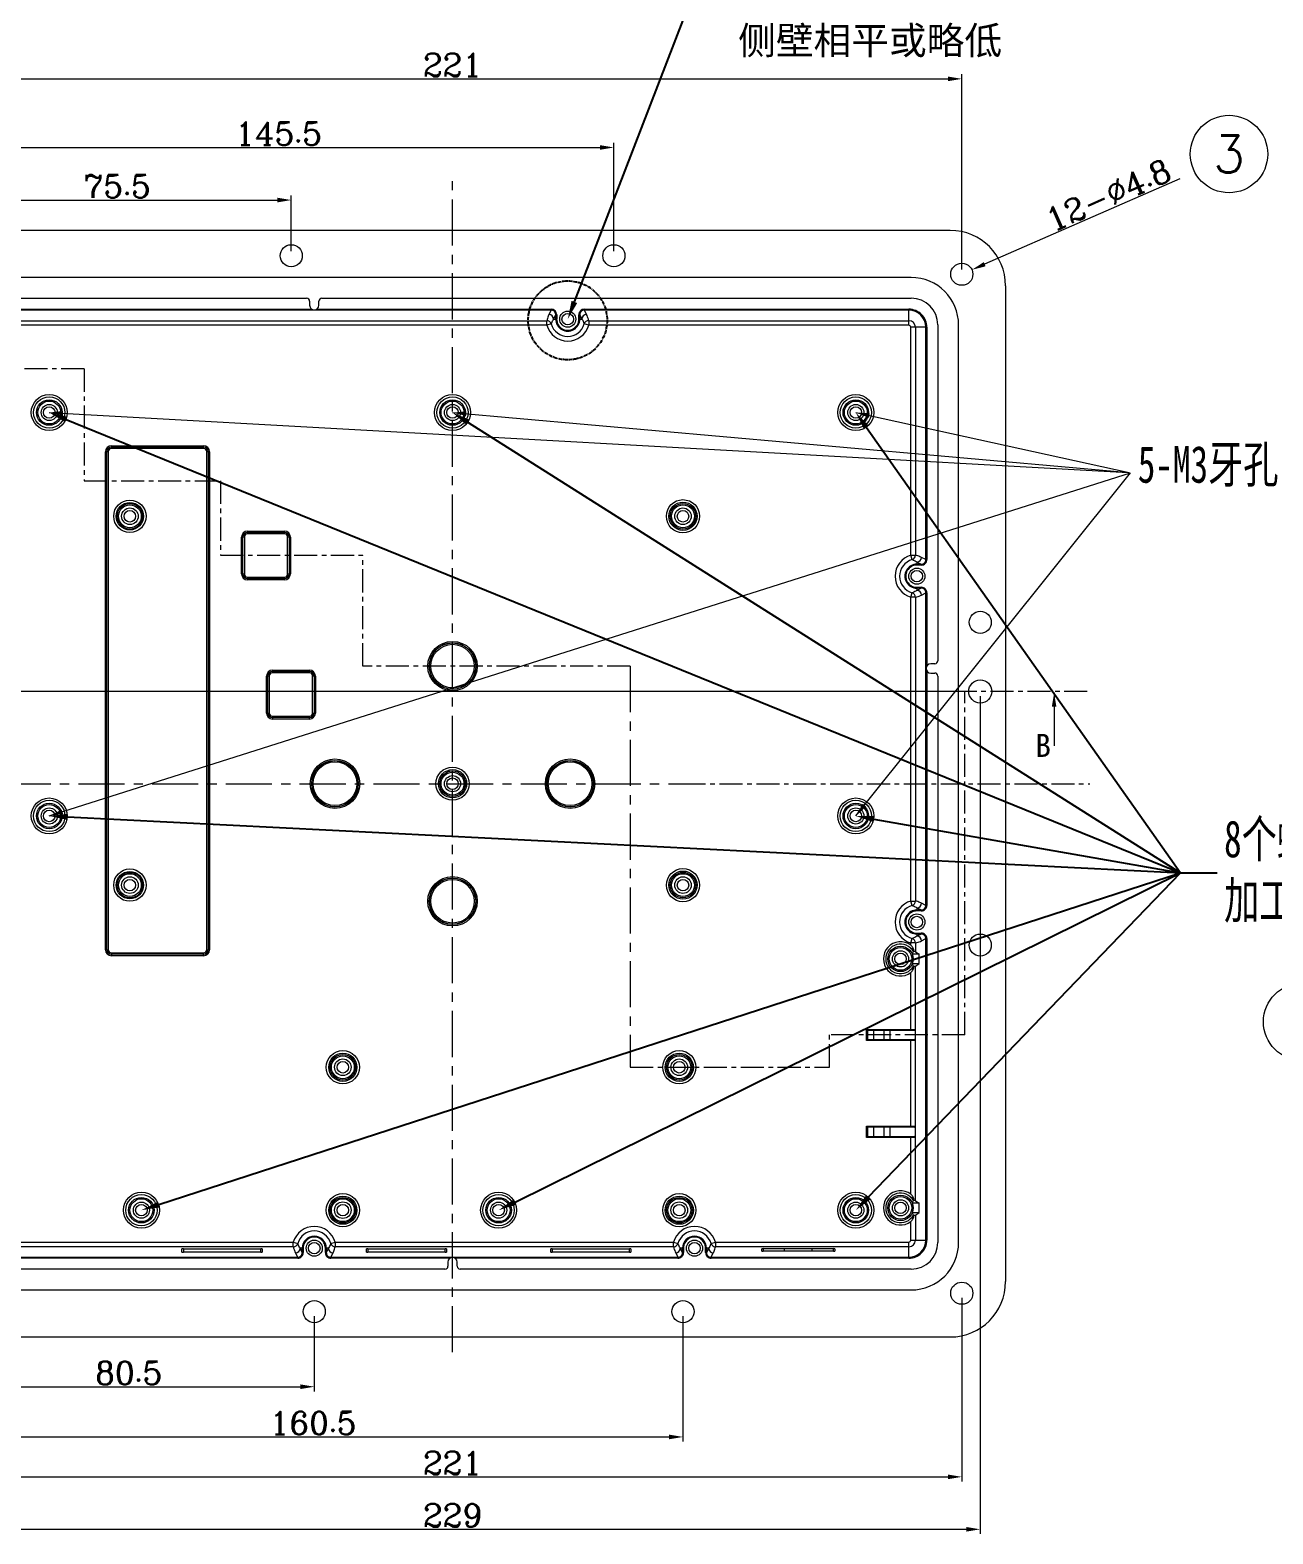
# Model space of a CAD drawing. Header units: millimetres. Extents: x 319 to 1143, y 285 to 1456.
# Drawn here: x 462.6 to 732.2, y 547.4 to 873.5 of the extents above; entities that cross this region are included whole.
import ezdxf
from ezdxf import colors
from ezdxf.entities.mleader import LeaderData, LeaderLine
from ezdxf.enums import TextEntityAlignment as Align
from ezdxf.math import Vec2, Vec3

# ---------------------------------------------------------------- set-up
doc = ezdxf.new("R2010")
doc.units = ezdxf.units.MM
doc.linetypes.add('CENTER2', pattern=[1.125, 0.75, -0.125, 0.125, -0.125])
doc.linetypes.add('CENTERX2', pattern=[4, 2.5, -0.5, 0.5, -0.5])
doc.layers.add('3中心线层', color=1, linetype='CENTER2')
doc.layers.add('from', color=7, linetype='Continuous', lineweight=13)
doc.layers.add('标柱线', color=3, linetype='Continuous', lineweight=13)
doc.styles.add('ROMANC', font='romanc.shx', dxfattribs={"bigfont": 'gbcbig.shx'})
doc.styles.add('SN', font='', dxfattribs={"width": 0.7})
doc.styles.get("Standard").update_dxf_attribs({"font": ''})
doc.styles.add('TXT', font='txt.shx', dxfattribs={"bigfont": 'gbcbig.shx'})
doc.styles.get('SN').set_extended_font_data('SimHei')
doc.styles.get('Standard').set_extended_font_data('SimSun')
doc.dimstyles.new('YanXiu', dxfattribs={"dimtxt": 2.5, "dimasz": 2.2, "dimexe": 0.66, "dimexo": 0, "dimgap": 0.66, "dimtad": 0, "dimdec": 1, "dimdsep": 46, "dimtxsty": 'ROMANC', "dimcen": 0, "dimclrd": 3, "dimclre": 3, "dimclrt": 42, "dimazin": 2, "dimtfac": 1, "dimtdec": 1, "dimtofl": 0, "dimtmove": 0, "dimatfit": 3, "dimfxl": 1, "dimlwd": 5, "dimlwe": 5, "dimarcsym": 0})

# ---------------------------------------------------------------- blocks, each defined once
blk = doc.blocks.new('*D66')
at = {"layer": 'Defpoints', "color": 0, "transparency": 16777216}
for p in [(519.25, 836.67), (519.25, 824.59), (443.75, 820.59)]:
    blk.add_point(p, dxfattribs=at)
at = {"layer": '标柱线', "color": 3, "lineweight": 5, "transparency": 16777216}
for p, q in [((443.75, 821.59), (443.75, 837.67)), ((446.75, 836.67), (516.25, 836.67)), ((519.25, 825.59), (519.25, 837.67))]:
    blk.add_line(p, q, dxfattribs=at)
at = {"layer": '标柱线', "color": 3, "transparency": 16777216}
for points in [[(446.75, 837.17), (446.75, 836.17), (443.75, 836.67)], [(516.25, 836.17), (516.25, 837.17), (519.25, 836.67)]]:
    blk.add_solid(points, dxfattribs=at)
at = {"layer": '标柱线', "color": 42, "lineweight": 0, "transparency": 16777216, "insert": (481.5, 839.67), "char_height": 5, "attachment_point": 5, "rotation": 360, "style": 'ROMANC'}
blk.add_mtext('75.5', dxfattribs=at)
blk = doc.blocks.new('*D67')
at = {"layer": 'Defpoints', "color": 0, "transparency": 16777216}
for p in [(589.25, 848.07), (589.25, 824.59), (443.75, 820.59)]:
    blk.add_point(p, dxfattribs=at)
at = {"layer": '标柱线', "color": 3, "lineweight": 5, "transparency": 16777216}
for p, q in [((443.75, 821.59), (443.75, 849.07)), ((446.75, 848.07), (586.25, 848.07)), ((589.25, 825.59), (589.25, 849.07))]:
    blk.add_line(p, q, dxfattribs=at)
at = {"layer": '标柱线', "color": 3, "transparency": 16777216}
for points in [[(446.75, 848.57), (446.75, 847.57), (443.75, 848.07)], [(586.25, 847.57), (586.25, 848.57), (589.25, 848.07)]]:
    blk.add_solid(points, dxfattribs=at)
at = {"layer": '标柱线', "color": 42, "lineweight": 0, "transparency": 16777216, "insert": (516.5, 851.07), "char_height": 5, "attachment_point": 5, "rotation": 360, "style": 'ROMANC'}
blk.add_mtext('145.5', dxfattribs=at)
blk = doc.blocks.new('*D68')
at = {"layer": 'Defpoints', "color": 0, "transparency": 16777216}
for p in [(664.75, 862.96), (443.75, 821.59), (664.75, 820.59)]:
    blk.add_point(p, dxfattribs=at)
at = {"layer": '标柱线', "color": 3, "lineweight": 5, "transparency": 16777216}
for p, q in [((443.75, 822.59), (443.75, 863.96)), ((446.75, 862.96), (661.75, 862.96)), ((664.75, 821.59), (664.75, 863.96))]:
    blk.add_line(p, q, dxfattribs=at)
at = {"layer": '标柱线', "color": 3, "transparency": 16777216}
for points in [[(446.75, 863.46), (446.75, 862.46), (443.75, 862.96)], [(661.75, 862.46), (661.75, 863.46), (664.75, 862.96)]]:
    blk.add_solid(points, dxfattribs=at)
at = {"layer": '标柱线', "color": 42, "lineweight": 0, "transparency": 16777216, "insert": (554.25, 865.96), "char_height": 5, "attachment_point": 5, "rotation": 360, "style": 'ROMANC'}
blk.add_mtext('221', dxfattribs=at)
blk = doc.blocks.new('*D69')
at = {"layer": 'Defpoints', "color": 0, "transparency": 16777216}
for p in [(443.75, 599.59), (524.25, 595.59), (524.25, 579.3)]:
    blk.add_point(p, dxfattribs=at)
at = {"layer": '标柱线', "color": 3, "lineweight": 5, "transparency": 16777216}
for p, q in [((443.75, 598.59), (443.75, 578.3)), ((524.25, 594.59), (524.25, 578.3)), ((446.75, 579.3), (521.25, 579.3))]:
    blk.add_line(p, q, dxfattribs=at)
at = {"layer": '标柱线', "color": 3, "transparency": 16777216}
for points in [[(446.75, 579.8), (446.75, 578.8), (443.75, 579.3)], [(521.25, 578.8), (521.25, 579.8), (524.25, 579.3)]]:
    blk.add_solid(points, dxfattribs=at)
at = {"layer": '标柱线', "color": 42, "lineweight": 0, "transparency": 16777216, "insert": (484, 582.3), "char_height": 5, "attachment_point": 5, "rotation": 360, "style": 'ROMANC'}
blk.add_mtext('80.5', dxfattribs=at)
blk = doc.blocks.new('*D70')
at = {"layer": 'Defpoints', "color": 0, "transparency": 16777216}
for p in [(443.75, 599.59), (604.25, 595.59), (604.25, 568.41)]:
    blk.add_point(p, dxfattribs=at)
at = {"layer": '标柱线', "color": 3, "lineweight": 5, "transparency": 16777216}
for p, q in [((443.75, 598.59), (443.75, 567.41)), ((604.25, 594.59), (604.25, 567.41)), ((446.75, 568.41), (601.25, 568.41))]:
    blk.add_line(p, q, dxfattribs=at)
at = {"layer": '标柱线', "color": 3, "transparency": 16777216}
for points in [[(446.75, 568.91), (446.75, 567.91), (443.75, 568.41)], [(601.25, 567.91), (601.25, 568.91), (604.25, 568.41)]]:
    blk.add_solid(points, dxfattribs=at)
at = {"layer": '标柱线', "color": 42, "lineweight": 0, "transparency": 16777216, "insert": (524, 571.41), "char_height": 5, "attachment_point": 5, "rotation": 360, "style": 'ROMANC'}
blk.add_mtext('160.5', dxfattribs=at)
blk = doc.blocks.new('*D71')
at = {"layer": 'Defpoints', "color": 0, "transparency": 16777216}
for p in [(443.75, 599.59), (664.75, 599.59), (664.75, 559.75)]:
    blk.add_point(p, dxfattribs=at)
at = {"layer": '标柱线', "color": 3, "lineweight": 5, "transparency": 16777216}
for p, q in [((443.75, 598.59), (443.75, 558.75)), ((664.75, 598.59), (664.75, 558.75)), ((446.75, 559.75), (661.75, 559.75))]:
    blk.add_line(p, q, dxfattribs=at)
at = {"layer": '标柱线', "color": 3, "transparency": 16777216}
for points in [[(446.75, 560.25), (446.75, 559.25), (443.75, 559.75)], [(661.75, 559.25), (661.75, 560.25), (664.75, 559.75)]]:
    blk.add_solid(points, dxfattribs=at)
at = {"layer": '标柱线', "color": 42, "lineweight": 0, "transparency": 16777216, "insert": (554.25, 562.75), "char_height": 5, "attachment_point": 5, "rotation": 360, "style": 'ROMANC'}
blk.add_mtext('221', dxfattribs=at)
blk = doc.blocks.new('*D75')
at = {"layer": 'Defpoints', "color": 0, "transparency": 16777216}
for p in [(668.75, 730.09), (439.75, 710.09), (668.75, 548.38)]:
    blk.add_point(p, dxfattribs=at)
at = {"layer": '标柱线', "color": 3, "lineweight": 5, "transparency": 16777216}
for p, q in [((668.75, 729.09), (668.75, 547.38)), ((439.75, 709.09), (439.75, 547.38)), ((442.75, 548.38), (665.75, 548.38))]:
    blk.add_line(p, q, dxfattribs=at)
at = {"layer": '标柱线', "color": 3, "transparency": 16777216}
for points in [[(442.75, 548.88), (442.75, 547.88), (439.75, 548.38)], [(665.75, 547.88), (665.75, 548.88), (668.75, 548.38)]]:
    blk.add_solid(points, dxfattribs=at)
at = {"layer": '标柱线', "color": 42, "lineweight": 0, "transparency": 16777216, "insert": (554.25, 551.38), "char_height": 5, "attachment_point": 5, "rotation": 360, "style": 'ROMANC'}
blk.add_mtext('229', dxfattribs=at)
blk = doc.blocks.new('*D76')
at = {"layer": 'Defpoints', "color": 0, "transparency": 16777216}
for p in [(425.08, 730.09), (668.75, 730.09), (439.75, 710.09)]:
    blk.add_point(p, dxfattribs=at)
at = {"layer": '标柱线', "color": 3, "lineweight": 5, "transparency": 16777216}
for p, q in [((667.75, 730.09), (424.08, 730.09)), ((425.08, 713.09), (425.08, 727.09)), ((438.75, 710.09), (424.08, 710.09))]:
    blk.add_line(p, q, dxfattribs=at)
at = {"layer": '标柱线', "color": 3, "transparency": 16777216}
for points in [[(425.58, 727.09), (424.58, 727.09), (425.08, 730.09)], [(424.58, 713.09), (425.58, 713.09), (425.08, 710.09)]]:
    blk.add_solid(points, dxfattribs=at)
at = {"layer": '标柱线', "color": 42, "lineweight": 0, "transparency": 16777216, "insert": (422.08, 720.09), "char_height": 5, "attachment_point": 5, "rotation": 90, "style": 'ROMANC'}
blk.add_mtext('20', dxfattribs=at)
blk = doc.blocks.new('*D77')
at = {"layer": 'Defpoints', "color": 0, "transparency": 16777216}
for p in [(662.55, 819.63), (666.95, 821.55)]:
    blk.add_point(p, dxfattribs=at)
at = {"layer": '标柱线', "color": 3, "lineweight": 5, "transparency": 16777216}
blk.add_line((712.03, 841.26), (669.7, 822.75), dxfattribs=at)
at = {"layer": '标柱线', "color": 3, "transparency": 16777216}
blk.add_solid([(669.5, 823.21), (669.9, 822.3), (666.95, 821.55)], dxfattribs=at)
at = {"layer": '标柱线', "color": 42, "lineweight": 0, "transparency": 16777216, "insert": (696.52, 837.75), "char_height": 5, "attachment_point": 5, "rotation": 23.6145, "style": 'ROMANC'}
blk.add_mtext('12-∅4.8', dxfattribs=at)

msp = doc.modelspace()

# ---------------------------------------------------------------- linework, layer by layer
at = {"color": 0, "linetype": 'Continuous', "lineweight": 0}
for p, q in [((662.25, 830.09), (446.25, 830.09)), ((653.75, 819.89), (454.75, 819.89)), ((674.25, 818.09), (674.25, 602.09)), ((454.75, 815.39), (522.6, 815.39)), ((455.25, 812.99), (523.72, 812.99)), ((575.65, 812.79), (455.25, 812.79)), ((523.25, 814.74), (523.25, 813.84)), ((524.78, 812.99), (575.65, 812.99)), ((525.25, 813.84), (525.25, 814.74)), ((525.9, 815.39), (653.75, 815.39)), ((575.65, 812.79), (575.17, 811.84)), ((575.65, 812.79), (575.65, 812.99)), ((582.85, 812.99), (582.85, 812.79)), ((582.85, 812.99), (653.25, 812.99)), ((583.33, 811.84), (582.85, 812.79)), ((653.25, 812.79), (582.85, 812.79)), ((653.25, 809.52), (653.25, 812.99)), ((455.25, 810.51), (574.7, 810.51)), ((574.7, 809.52), (455.25, 809.52)), ((574.7, 809.52), (574.7, 810.51)), ((575.66, 809.79), (574.7, 809.52)), ((576.17, 810.84), (576.65, 811.79)), ((576.17, 810.84), (576.85, 810.84)), ((576.65, 810.84), (576.65, 811.79)), ((576.85, 811.79), (576.65, 811.79)), ((576.85, 811.79), (576.85, 810.84)), ((581.66, 810.84), (581.66, 811.79)), ((581.86, 811.79), (581.66, 811.79)), ((581.66, 810.84), (582.33, 810.84)), ((581.86, 811.79), (581.86, 810.84)), ((581.86, 811.79), (582.33, 810.84)), ((583.8, 809.52), (582.84, 809.79)), ((583.8, 810.51), (583.8, 809.52)), ((583.8, 810.51), (653.25, 810.51)), ((653.25, 809.52), (583.8, 809.52)), ((653.68, 759.64), (653.68, 809.09)), ((657.15, 809.09), (653.68, 809.09)), ((654.67, 809.09), (654.67, 759.64)), ((656.95, 758.69), (656.95, 809.09)), ((657.15, 809.09), (657.15, 758.69)), ((659.55, 809.59), (659.55, 736.74)), ((664.05, 610.59), (664.05, 809.59)), ((480.25, 783.39), (480.25, 782.79)), ((480.25, 783.39), (500.25, 783.39)), ((480.25, 783.09), (500.25, 783.09)), ((500.25, 782.79), (480.25, 782.79)), ((500.25, 782.79), (500.25, 783.39)), ((478.95, 674.09), (478.95, 782.09)), ((479.55, 782.09), (478.95, 782.09)), ((479.25, 674.09), (479.25, 782.09)), ((479.55, 782.09), (479.55, 674.09)), ((500.95, 674.09), (500.95, 782.09)), ((501.55, 782.09), (500.95, 782.09)), ((501.25, 782.09), (501.25, 674.09)), ((501.55, 782.09), (501.55, 674.09)), ((508.48, 755.59), (508.48, 763.59)), ((509.08, 763.59), (508.48, 763.59)), ((508.78, 755.59), (508.78, 763.59)), ((509.08, 763.59), (509.08, 755.59)), ((509.78, 764.89), (509.78, 764.29)), ((509.78, 764.89), (517.78, 764.89)), ((509.78, 764.59), (517.78, 764.59)), ((517.78, 764.29), (509.78, 764.29)), ((517.78, 764.29), (517.78, 764.89)), ((518.48, 755.59), (518.48, 763.59)), ((519.08, 763.59), (518.48, 763.59)), ((518.78, 763.59), (518.78, 755.59)), ((519.08, 763.59), (519.08, 755.59)), ((653.68, 759.64), (654.67, 759.64)), ((653.95, 758.68), (653.68, 759.64)), ((655, 758.17), (655.95, 757.7)), ((655, 758.17), (655, 757.5)), ((655, 757.7), (655.95, 757.7)), ((655.95, 757.5), (655, 757.5)), ((655.95, 757.5), (655.95, 757.7)), ((656.95, 758.69), (656, 759.17)), ((656.95, 758.69), (657.15, 758.69)), ((508.48, 755.59), (509.08, 755.59)), ((509.78, 754.89), (509.78, 754.29)), ((509.78, 754.89), (517.78, 754.89)), ((517.78, 754.59), (509.78, 754.59)), ((517.78, 754.29), (509.78, 754.29)), ((517.78, 754.29), (517.78, 754.89)), ((518.48, 755.59), (519.08, 755.59)), ((653.68, 750.54), (653.95, 751.5)), ((654.67, 750.54), (653.68, 750.54)), ((653.68, 684.64), (653.68, 750.54)), ((654.67, 750.54), (654.67, 684.64)), ((655, 752.69), (655.95, 752.69)), ((655, 752.69), (655, 752.01)), ((655.95, 752.49), (655, 752.01)), ((655.95, 752.49), (655, 752.49)), ((655.95, 752.49), (655.95, 752.69)), ((656, 751.01), (656.95, 751.49)), ((657.15, 751.49), (656.95, 751.49)), ((656.95, 683.69), (656.95, 751.49)), ((657.15, 751.49), (657.15, 735.62)), ((515.2, 734.72), (515.2, 734.12)), ((515.2, 734.72), (523.2, 734.72)), ((515.2, 734.42), (523.2, 734.42)), ((523.2, 734.12), (515.2, 734.12)), ((523.2, 734.12), (523.2, 734.72)), ((657.15, 734.56), (657.15, 683.69)), ((658.9, 736.09), (658, 736.09)), ((658, 734.09), (658.9, 734.09)), ((513.9, 725.42), (513.9, 733.42)), ((514.5, 733.42), (513.9, 733.42)), ((514.2, 725.42), (514.2, 733.42)), ((514.5, 733.42), (514.5, 725.42)), ((523.9, 725.42), (523.9, 733.42)), ((524.5, 733.42), (523.9, 733.42)), ((524.2, 733.42), (524.2, 725.42)), ((524.5, 733.42), (524.5, 725.42)), ((659.55, 733.44), (659.55, 610.59)), ((513.9, 725.42), (514.5, 725.42)), ((515.2, 724.72), (515.2, 724.12)), ((515.2, 724.72), (523.2, 724.72)), ((523.2, 724.42), (515.2, 724.42)), ((523.2, 724.12), (515.2, 724.12)), ((523.2, 724.12), (523.2, 724.72)), ((523.9, 725.42), (524.5, 725.42)), ((653.68, 684.64), (654.67, 684.64)), ((653.95, 683.68), (653.68, 684.64)), ((655, 683.17), (655.95, 682.7)), ((655, 683.17), (655, 682.5)), ((655, 682.7), (655.95, 682.7)), ((655.95, 682.5), (655, 682.5)), ((655.95, 682.5), (655.95, 682.7)), ((656.95, 683.69), (656, 684.17)), ((656.95, 683.69), (657.15, 683.69)), ((653.68, 675.54), (653.95, 676.5)), ((654.67, 675.54), (653.68, 675.54)), ((653.68, 675.06), (653.68, 675.54)), ((654.67, 675.54), (654.67, 673.65)), ((655, 677.69), (655.95, 677.69)), ((655, 677.69), (655, 677.01)), ((655.95, 677.49), (655, 677.49)), ((655.95, 677.49), (655, 677.01)), ((655.95, 677.49), (655.95, 677.69)), ((656, 676.01), (656.95, 676.49)), ((657.15, 676.49), (656.95, 676.49)), ((656.95, 611.09), (656.95, 676.49)), ((657.15, 676.49), (657.15, 611.09)), ((478.95, 674.09), (479.55, 674.09)), ((480.25, 673.39), (480.25, 672.79)), ((480.25, 673.39), (500.25, 673.39)), ((500.25, 673.09), (480.25, 673.09)), ((500.25, 672.79), (480.25, 672.79)), ((500.25, 672.79), (500.25, 673.39)), ((500.95, 674.09), (501.55, 674.09)), ((655.52, 673.09), (654.04, 673.09)), ((654.42, 673.67), (654.24, 673.67)), ((654.67, 673.65), (655.52, 673.09)), ((655.52, 671.09), (655.52, 673.09)), ((653.68, 656.79), (653.68, 669.12)), ((654.04, 671.09), (655.52, 671.09)), ((654.24, 670.51), (654.42, 670.51)), ((654.67, 670.53), (655.52, 671.09)), ((654.67, 619.65), (654.67, 670.53)), ((644.05, 656.79), (654.67, 656.79)), ((644.05, 656.79), (644.25, 656.59)), ((644.05, 654.39), (644.05, 656.79)), ((654.48, 656.59), (644.25, 656.59)), ((644.25, 656.59), (644.25, 654.59)), ((645.55, 656.59), (645.55, 654.59)), ((647.9, 654.59), (647.9, 656.59)), ((649.2, 654.59), (649.2, 656.59)), ((644.05, 654.39), (644.25, 654.59)), ((654.67, 654.39), (644.05, 654.39)), ((644.25, 654.59), (654.48, 654.59)), ((653.68, 635.79), (653.68, 654.59)), ((644.05, 635.79), (654.67, 635.79)), ((644.05, 635.79), (644.25, 635.59)), ((644.05, 633.39), (644.05, 635.79)), ((644.05, 633.39), (644.25, 633.59)), ((654.67, 633.39), (644.05, 633.39)), ((654.48, 635.59), (644.25, 635.59)), ((644.25, 635.59), (644.25, 633.59)), ((644.25, 633.59), (654.48, 633.59)), ((645.55, 635.59), (645.55, 633.59)), ((647.9, 633.59), (647.9, 635.59)), ((649.2, 633.59), (649.2, 635.59)), ((653.68, 621.06), (653.68, 633.59)), ((655.52, 619.09), (654.04, 619.09)), ((654.04, 617.09), (655.52, 617.09)), ((654.42, 619.67), (654.24, 619.67)), ((654.24, 616.51), (654.42, 616.51)), ((654.67, 619.65), (655.52, 619.09)), ((654.67, 616.53), (655.52, 617.09)), ((654.67, 616.53), (654.67, 611.09)), ((655.52, 617.09), (655.52, 619.09)), ((653.68, 611.09), (653.68, 615.12)), ((455.25, 610.67), (519.7, 610.67)), ((519.7, 610.67), (520.66, 610.39)), ((519.7, 609.67), (519.7, 610.67)), ((527.84, 610.39), (528.8, 610.67)), ((528.8, 610.67), (602.2, 610.67)), ((528.8, 610.67), (528.8, 609.67)), ((602.2, 610.67), (603.16, 610.39)), ((602.2, 609.67), (602.2, 610.67)), ((610.34, 610.39), (611.3, 610.67)), ((611.3, 610.67), (653.25, 610.67)), ((611.3, 610.67), (611.3, 609.67)), ((653.25, 607.19), (653.25, 610.67)), ((653.68, 611.09), (657.15, 611.09)), ((519.7, 609.67), (455.25, 609.67)), ((455.25, 607.39), (520.65, 607.39)), ((520.65, 607.19), (455.25, 607.19)), ((495.55, 608.51), (495.55, 609.22)), ((495.85, 609.24), (512.65, 609.24)), ((495.85, 609.24), (495.85, 608.51)), ((512.65, 608.49), (495.85, 608.49)), ((512.65, 608.51), (512.65, 609.24)), ((512.95, 609.22), (512.95, 608.51)), ((520.17, 608.34), (520.65, 607.39)), ((520.65, 607.19), (520.65, 607.39)), ((521.85, 609.34), (521.17, 609.34)), ((521.65, 608.39), (521.17, 609.34)), ((521.65, 608.39), (521.65, 609.34)), ((521.65, 608.39), (521.85, 608.39)), ((521.85, 609.34), (521.85, 608.39)), ((527.33, 609.34), (526.66, 609.34)), ((526.66, 608.39), (526.66, 609.34)), ((526.66, 608.39), (526.86, 608.39)), ((526.86, 609.34), (526.86, 608.39)), ((527.33, 609.34), (526.86, 608.39)), ((527.85, 607.39), (528.33, 608.34)), ((527.85, 607.39), (603.15, 607.39)), ((527.85, 607.39), (527.85, 607.19)), ((553.72, 607.19), (527.85, 607.19)), ((602.2, 609.67), (528.8, 609.67)), ((535.55, 608.51), (535.55, 609.22)), ((535.85, 609.24), (552.65, 609.24)), ((535.85, 609.24), (535.85, 608.49)), ((552.65, 608.49), (535.85, 608.49)), ((552.65, 608.51), (552.65, 609.24)), ((552.95, 609.22), (552.95, 608.51)), ((603.15, 607.19), (554.78, 607.19)), ((575.55, 608.51), (575.55, 609.22)), ((575.85, 609.24), (592.65, 609.24)), ((575.85, 609.24), (575.85, 608.49)), ((592.65, 608.49), (575.85, 608.49)), ((592.65, 608.51), (592.65, 609.24)), ((592.95, 609.22), (592.95, 608.51)), ((602.67, 608.34), (603.15, 607.39)), ((603.15, 607.19), (603.15, 607.39)), ((604.35, 609.34), (603.67, 609.34)), ((604.15, 608.39), (603.67, 609.34)), ((604.15, 608.39), (604.15, 609.34)), ((604.15, 608.39), (604.35, 608.39)), ((604.35, 609.34), (604.35, 608.39)), ((609.83, 609.34), (609.16, 609.34)), ((609.16, 608.39), (609.16, 609.34)), ((609.16, 608.39), (609.36, 608.39)), ((609.36, 609.34), (609.36, 608.39)), ((609.83, 609.34), (609.36, 608.39)), ((610.35, 607.39), (610.83, 608.34)), ((610.35, 607.39), (653.25, 607.39)), ((610.35, 607.39), (610.35, 607.19)), ((653.25, 607.19), (610.35, 607.19)), ((653.25, 609.67), (611.3, 609.67)), ((621.33, 608.69), (621.33, 609.23)), ((621.63, 609.25), (626.25, 609.25)), ((621.63, 609.25), (621.63, 608.67)), ((636.88, 608.67), (621.63, 608.67)), ((626.25, 609.3), (632.25, 609.3)), ((626.25, 608.67), (626.25, 609.25)), ((632.25, 609.25), (636.88, 609.25)), ((632.25, 608.67), (632.25, 609.25)), ((636.88, 608.69), (636.88, 609.25)), ((637.18, 609.23), (637.18, 608.69)), ((552.6, 604.79), (454.75, 604.79)), ((553.25, 606.34), (553.25, 605.44)), ((555.25, 605.44), (555.25, 606.34)), ((653.75, 604.79), (555.9, 604.79)), ((454.75, 600.29), (653.75, 600.29)), ((446.25, 590.09), (662.25, 590.09))]:
    msp.add_line(p, q, dxfattribs=at)
for centre, radius in [((519.25, 824.59), 2.4), ((589.25, 824.59), 2.4), ((664.75, 820.59), 2.4), ((579.25, 810.84), 1.75), ((579.25, 810.84), 1.25), ((466.75, 790.59), 3.9), ((466.75, 790.59), 3.4), ((466.75, 790.59), 2.77), ((466.75, 790.59), 2.48), ((554.25, 790.59), 3.9), ((554.25, 790.59), 3.4), ((554.25, 790.59), 2.77), ((554.25, 790.59), 2.48), ((641.75, 790.59), 3.9), ((641.75, 790.59), 3.4), ((641.75, 790.59), 2.77), ((641.75, 790.59), 2.48), ((466.75, 790.59), 1.75), ((466.75, 790.59), 1.25), ((554.25, 790.59), 1.75), ((554.25, 790.59), 1.25), ((641.75, 790.59), 1.75), ((641.75, 790.59), 1.25), ((484.25, 768.09), 3.51), ((484.25, 768.09), 2.97), ((484.25, 768.09), 2.77), ((484.25, 768.09), 2.48), ((484.25, 768.09), 1.8), ((604.25, 768.09), 3.6), ((604.25, 768.09), 3.06), ((604.25, 768.09), 2.77), ((604.25, 768.09), 2.48), ((604.25, 768.09), 1.8), ((484.25, 768.09), 1.25), ((604.25, 768.09), 1.25), ((655, 755.09), 1.75), ((655, 755.09), 1.25), ((668.75, 745.09), 2.4), ((554.25, 735.59), 5.36), ((554.25, 735.59), 5.06), ((554.25, 735.59), 5.02), ((554.25, 735.59), 4.73), ((668.75, 730.09), 2.5), ((528.75, 710.09), 5.36), ((528.75, 710.09), 5.06), ((528.75, 710.09), 5.02), ((528.75, 710.09), 4.73), ((579.75, 710.09), 5.36), ((579.75, 710.09), 5.06), ((579.75, 710.09), 5.02), ((579.75, 710.09), 4.73), ((554.25, 710.09), 3.6), ((554.25, 710.09), 3.06), ((554.25, 710.09), 2.77), ((554.25, 710.09), 2.48), ((554.25, 710.09), 1.75), ((554.25, 710.09), 1.25), ((466.75, 703.09), 3.9), ((466.75, 703.09), 3.4), ((466.75, 703.09), 2.77), ((466.75, 703.09), 2.48), ((466.75, 703.09), 1.75), ((641.75, 703.09), 3.9), ((641.75, 703.09), 3.4), ((641.75, 703.09), 2.77), ((641.75, 703.09), 2.48), ((641.75, 703.09), 1.75), ((466.75, 703.09), 1.25), ((641.75, 703.09), 1.25), ((484.25, 688.09), 3.51), ((604.25, 688.09), 3.6), ((484.25, 688.09), 2.97), ((484.25, 688.09), 2.77), ((484.25, 688.09), 2.48), ((484.25, 688.09), 1.8), ((484.25, 688.09), 1.25), ((554.25, 684.59), 5.36), ((554.25, 684.59), 5.06), ((554.25, 684.59), 5.02), ((554.25, 684.59), 4.73), ((604.25, 688.09), 3.06), ((604.25, 688.09), 2.77), ((604.25, 688.09), 2.48), ((604.25, 688.09), 1.8), ((604.25, 688.09), 1.25), ((655, 680.09), 1.75), ((655, 680.09), 1.25), ((668.75, 675.09), 2.4), ((651.45, 672.09), 2.76), ((651.45, 672.09), 2.46), ((651.45, 672.09), 1.75), ((651.45, 672.09), 1.25), ((530.45, 648.59), 3.6), ((530.45, 648.59), 3.06), ((530.45, 648.59), 2.77), ((530.45, 648.59), 2.48), ((530.45, 648.59), 1.8), ((530.45, 648.59), 1.25), ((603.45, 648.59), 3.6), ((603.45, 648.59), 3.06), ((603.45, 648.59), 2.77), ((603.45, 648.59), 2.48), ((603.45, 648.59), 1.8), ((603.45, 648.59), 1.25), ((486.75, 617.59), 3.9), ((486.75, 617.59), 3.4), ((486.75, 617.59), 2.77), ((486.75, 617.59), 2.48), ((530.45, 617.59), 3.6), ((530.45, 617.59), 3.06), ((530.45, 617.59), 2.77), ((530.45, 617.59), 2.48), ((564.25, 617.59), 3.9), ((564.25, 617.59), 3.4), ((564.25, 617.59), 2.77), ((564.25, 617.59), 2.48), ((603.45, 617.59), 3.6), ((603.45, 617.59), 3.06), ((603.45, 617.59), 2.77), ((603.45, 617.59), 2.48), ((641.75, 617.59), 3.9), ((641.75, 617.59), 3.4), ((641.75, 617.59), 2.77), ((641.75, 617.59), 2.48), ((651.45, 618.09), 2.76), ((651.45, 618.09), 2.46), ((651.45, 618.09), 1.75), ((486.75, 617.59), 1.75), ((486.75, 617.59), 1.25), ((530.45, 617.59), 1.8), ((530.45, 617.59), 1.25), ((564.25, 617.59), 1.75), ((564.25, 617.59), 1.25), ((603.45, 617.59), 1.8), ((603.45, 617.59), 1.25), ((641.75, 617.59), 1.75), ((641.75, 617.59), 1.25), ((651.45, 618.09), 1.25), ((524.25, 609.34), 1.75), ((524.25, 609.34), 1.25), ((606.75, 609.34), 1.75), ((606.75, 609.34), 1.25), ((664.75, 599.59), 2.4), ((524.25, 595.59), 2.4), ((604.25, 595.59), 2.4)]:
    msp.add_circle(centre, radius, dxfattribs=at)
for centre, radius, start, end in [((662.25, 818.09), 12, 360, 90), ((653.75, 809.59), 10.3, 360, 90), ((522.6, 814.74), 0.65, 360, 90), ((524.25, 813.84), 1, 180, 360), ((525.9, 814.74), 0.65, 90, 180), ((575.65, 811.79), 0.999, 359.92, 89.997), ((582.85, 811.79), 1.2, 90.0289, 180.048), ((582.85, 811.79), 0.999, 90.0084, 180.0731), ((653.25, 809.09), 3.9, 359.9991, 90.0007), ((653.25, 809.09), 3.7, 360, 90), ((653.75, 809.59), 5.8, 360, 90), ((574.7, 809.51), 1, 16.3228, 89.98), ((579.25, 810.84), 4.74, 196.2242, 343.7758), ((575.17, 810.84), 1, 0.1237, 89.9348), ((579.25, 810.84), 3.74, 196.2281, 343.776), ((579.25, 810.84), 2.61, 180, 0.0004), ((579.25, 810.84), 2.41, 180, 0.0014), ((583.33, 810.84), 1, 90.0652, 179.8748), ((583.8, 809.51), 1, 90.037, 163.6774), ((653.25, 809.09), 1.42, 360, 90), ((653.25, 809.09), 0.425, 0.0001, 90.0002), ((480.25, 782.09), 1.3, 90, 180), ((480.25, 782.09), 1, 90, 180), ((480.25, 782.09), 0.7, 90, 180), ((500.25, 782.09), 1.3, 360, 90), ((500.25, 782.09), 1, 360, 90), ((500.25, 782.09), 0.7, 360, 90), ((509.78, 763.59), 1.3, 90, 180), ((509.78, 763.59), 1, 90, 180), ((509.78, 763.59), 0.7, 90, 180), ((517.78, 763.59), 1.3, 360, 90), ((517.78, 763.59), 1, 360, 90), ((517.78, 763.59), 0.7, 360, 90), ((655, 755.09), 4.74, 106.2242, 253.7758), ((655, 755.09), 3.74, 106.2283, 253.776), ((655, 755.09), 2.61, 90, 270.0004), ((655, 755.09), 2.41, 90, 270.0014), ((653.67, 759.64), 1, 286.3227, 359.9726), ((655, 759.17), 1, 270.1241, 359.9348), ((655.95, 758.69), 0.999, 269.9204, 359.997), ((509.78, 755.59), 1.3, 180, 270), ((509.78, 755.59), 1, 180, 270), ((509.78, 755.59), 0.7, 180, 270), ((517.78, 755.59), 1.3, 270, 360), ((517.78, 755.59), 1, 270, 360), ((517.78, 755.59), 0.7, 270, 360), ((653.67, 750.54), 1, 0.0202, 73.6878), ((655, 751.01), 1, 0.0652, 89.8748), ((655.95, 751.49), 1.2, 0.03, 90.0481), ((655.95, 751.49), 0.999, 0.0084, 90.0731), ((515.2, 733.42), 1.3, 90, 180), ((515.2, 733.42), 1, 90, 180), ((515.2, 733.42), 0.7, 90, 180), ((523.2, 733.42), 1.3, 360, 90), ((523.2, 733.42), 1, 360, 90), ((523.2, 733.42), 0.7, 360, 90), ((658, 735.09), 1, 90, 270), ((658.9, 736.74), 0.65, 270, 360), ((658.9, 733.44), 0.65, 360, 90), ((515.2, 725.42), 1.3, 180, 270), ((515.2, 725.42), 1, 180, 270), ((515.2, 725.42), 0.7, 180, 270), ((523.2, 725.42), 1.3, 270, 360), ((523.2, 725.42), 1, 270, 360), ((523.2, 725.42), 0.7, 270, 360), ((655, 680.09), 4.74, 106.2242, 253.7758), ((655, 680.09), 3.74, 106.2281, 253.776), ((655, 680.09), 2.61, 90, 270.0004), ((655, 680.09), 2.41, 90, 270.0014), ((653.67, 684.64), 1, 286.3227, 359.9726), ((655, 684.17), 1, 270.1241, 359.9348), ((655.95, 683.69), 0.999, 269.9204, 359.997), ((651.45, 672.09), 3.71, 53.1294, 306.8706), ((651.45, 672.09), 3.21, 29.4315, 330.5685), ((653.67, 675.54), 1, 0.037, 73.6774), ((655, 676.01), 1, 0.0652, 89.8748), ((655.95, 676.49), 1.2, 0.0289, 90.0478), ((655.95, 676.49), 0.999, 0.0084, 90.0731), ((480.25, 674.09), 1.3, 180, 270), ((480.25, 674.09), 1, 180, 270), ((480.25, 674.09), 0.7, 180, 270), ((500.25, 674.09), 1.3, 270, 360), ((500.25, 674.09), 1, 270, 360), ((500.25, 674.09), 0.7, 270, 360), ((651.45, 672.09), 2.78, 338.8871, 21.1129), ((654.47, 656.79), 0.2, 270.0215, 0.057), ((654.47, 654.39), 0.2, 359.943, 89.9785), ((654.47, 635.79), 0.2, 270.0215, 0.057), ((654.47, 633.39), 0.2, 359.943, 89.9785), ((651.45, 618.09), 3.71, 53.1294, 306.8706), ((651.45, 618.09), 3.21, 29.4315, 330.5685), ((651.45, 618.09), 2.78, 338.8871, 21.1129), ((524.25, 609.34), 4.74, 16.2242, 163.7758), ((606.75, 609.34), 4.74, 16.2242, 163.7758), ((519.7, 610.67), 1, 270.037, 343.6774), ((524.25, 609.34), 3.74, 16.2281, 163.776), ((524.25, 609.34), 2.61, 0, 180), ((524.25, 609.34), 2.41, 360, 180.0014), ((528.8, 610.67), 1, 196.3227, 269.9726), ((602.2, 610.67), 1, 270.0202, 343.6772), ((606.75, 609.34), 3.74, 16.2283, 163.776), ((606.75, 609.34), 2.61, 0, 180), ((606.75, 609.34), 2.41, 360, 180.0014), ((611.3, 610.67), 1, 196.3227, 269.9726), ((653.25, 611.09), 3.9, 269.9991, 0.0007), ((653.25, 611.09), 3.7, 270, 360), ((653.25, 611.09), 1.42, 270, 360), ((653.25, 611.09), 0.425, 269.9999, 360), ((653.75, 610.59), 10.3, 270, 360), ((653.75, 610.59), 5.8, 270, 360), ((520.17, 609.34), 1, 270.0652, 359.8749), ((520.65, 608.39), 1.2, 270.0289, 0.0478), ((520.65, 608.39), 0.999, 270.0084, 0.0732), ((527.85, 608.39), 0.999, 179.9204, 269.997), ((528.33, 609.34), 1, 180.1241, 269.9348), ((554.25, 606.34), 1, 360, 180), ((602.67, 609.34), 1, 270.0652, 359.8749), ((603.15, 608.39), 1.2, 270.03, 0.0481), ((603.15, 608.39), 0.999, 270.0084, 0.0732), ((610.35, 608.39), 0.999, 179.9204, 269.997), ((610.83, 609.34), 1, 180.1241, 269.9348), ((552.6, 605.44), 0.65, 270, 360), ((555.9, 605.44), 0.65, 180, 270), ((662.25, 602.09), 12, 270, 360)]:
    msp.add_arc(centre, radius, start, end, dxfattribs=at)
for centre, major_axis, ratio, start_param, end_param in [((651.45, 675.56), (0, 4.63), 0.661589, 4.149231, 4.290704), ((653.68, 673.65), (1, 0), 0.034921, 0.05236, 0.729138), ((651.45, 668.62), (0, 4.63), 0.661589, 5.134074, 5.275547), ((653.68, 670.53), (1, 0), 0.034921, 5.554047, 6.230825), ((654.48, 656.79), (-0.2, 0), 0.99863, 1.570796, 3.141593), ((654.48, 654.39), (-0.2, 0), 0.99863, 3.141593, 4.712389), ((654.48, 635.79), (-0.2, 0), 0.99863, 1.570796, 3.141593), ((654.48, 633.39), (-0.2, 0), 0.99863, 3.141593, 4.712389), ((651.45, 621.56), (0, 4.63), 0.661589, 4.149231, 4.290704), ((651.45, 614.62), (0, 4.63), 0.661589, 5.134074, 5.275547), ((653.68, 619.65), (1, 0), 0.034921, 0.05236, 0.729138), ((653.68, 616.53), (1, 0), 0.034921, 5.554047, 6.230825), ((495.85, 609.22), (0.3, 0), 0.052408, 1.570796, 3.141593), ((495.85, 608.51), (0.3, 0), 0.052408, 3.141593, 4.712389), ((512.65, 609.22), (0.3, 0), 0.052408, 0, 1.570796), ((512.65, 608.51), (0.3, 0), 0.052408, 4.712389, 6.283185), ((535.85, 609.22), (0.3, 0), 0.052408, 1.570796, 3.141593), ((535.85, 608.51), (0.3, 0), 0.052408, 3.141593, 4.712389), ((552.65, 609.22), (0.3, 0), 0.052408, 0, 1.570796), ((552.65, 608.51), (0.3, 0), 0.052408, 4.712389, 6.283185), ((575.85, 609.22), (0.3, 0), 0.052408, 1.570796, 3.141593), ((575.85, 608.51), (0.3, 0), 0.052408, 3.141593, 4.712389), ((592.65, 609.22), (0.3, 0), 0.052408, 0, 1.570796), ((592.65, 608.51), (0.3, 0), 0.052408, 4.712389, 6.283185), ((621.63, 609.23), (0.3, 0), 0.052408, 1.570796, 3.141593), ((621.63, 608.69), (0.3, 0), 0.052408, 3.141593, 4.712389), ((636.88, 609.23), (0.3, 0), 0.052408, 0, 1.570796), ((636.88, 608.69), (0.3, 0), 0.052408, 4.712389, 6.283185)]:
    msp.add_ellipse(centre, major_axis=major_axis, ratio=ratio, start_param=start_param, end_param=end_param, dxfattribs=at)
for points, knots in [([(576.85, 811.79), (576.84, 811.95), (576.79, 812.26), (576.52, 812.66), (576.12, 812.93), (575.8, 812.99), (575.65, 812.99)], [0, 0, 0, 0, 0.250087, 0.500015, 0.749947, 1, 1, 1, 1]), ([(575.17, 811.84), (575.12, 811.73), (574.92, 811.3), (574.78, 810.85), (574.7, 810.51)], [0, 0, 0, 0, 0.258624, 1, 1, 1, 1]), ([(575.66, 809.79), (575.69, 809.89), (575.83, 810.25), (576.01, 810.6), (576.17, 810.84)], [0, 0, 0, 0, 0.246586, 1, 1, 1, 1]), ([(582.33, 810.84), (582.39, 810.76), (582.59, 810.43), (582.75, 810.07), (582.84, 809.79)], [0, 0, 0, 0, 0.25481, 1, 1, 1, 1]), ([(583.8, 810.51), (583.78, 810.63), (583.66, 811.08), (583.49, 811.52), (583.33, 811.84)], [0, 0, 0, 0, 0.242657, 1, 1, 1, 1]), ([(653.95, 758.68), (654.05, 758.65), (654.41, 758.52), (654.76, 758.33), (655, 758.17)], [0, 0, 0, 0, 0.246586, 1, 1, 1, 1]), ([(656, 759.17), (655.89, 759.23), (655.46, 759.42), (655.01, 759.57), (654.67, 759.64)], [0, 0, 0, 0, 0.258625, 1, 1, 1, 1]), ([(655.95, 757.5), (656.11, 757.5), (656.42, 757.56), (656.82, 757.82), (657.09, 758.22), (657.15, 758.54), (657.15, 758.69)], [0, 0, 0, 0, 0.250086, 0.500015, 0.749947, 1, 1, 1, 1]), ([(655, 752.01), (654.92, 751.96), (654.59, 751.75), (654.23, 751.59), (653.95, 751.5)], [0, 0, 0, 0, 0.25481, 1, 1, 1, 1]), ([(654.67, 750.54), (654.79, 750.56), (655.24, 750.68), (655.68, 750.85), (656, 751.01)], [0, 0, 0, 0, 0.242657, 1, 1, 1, 1]), ([(653.95, 683.68), (654.05, 683.65), (654.41, 683.52), (654.76, 683.33), (655, 683.17)], [0, 0, 0, 0, 0.246586, 1, 1, 1, 1]), ([(656, 684.17), (655.89, 684.23), (655.46, 684.42), (655.01, 684.57), (654.67, 684.64)], [0, 0, 0, 0, 0.258624, 1, 1, 1, 1]), ([(655.95, 682.5), (656.11, 682.5), (656.42, 682.56), (656.82, 682.82), (657.09, 683.22), (657.15, 683.54), (657.15, 683.69)], [0, 0, 0, 0, 0.250087, 0.500015, 0.749947, 1, 1, 1, 1]), ([(655, 677.01), (654.92, 676.96), (654.59, 676.75), (654.23, 676.59), (653.95, 676.5)], [0, 0, 0, 0, 0.25481, 1, 1, 1, 1]), ([(654.67, 675.54), (654.79, 675.56), (655.24, 675.68), (655.68, 675.85), (656, 676.01)], [0, 0, 0, 0, 0.242657, 1, 1, 1, 1]), ([(654.42, 673.67), (654.36, 673.93), (654.2, 674.44), (653.89, 674.9), (653.68, 675.06)], [0, 0, 0, 0, 0.49704, 1, 1, 1, 1]), ([(653.68, 669.12), (653.89, 669.28), (654.2, 669.74), (654.36, 670.25), (654.42, 670.51)], [0, 0, 0, 0, 0.50296, 1, 1, 1, 1]), ([(654.42, 619.67), (654.36, 619.93), (654.2, 620.44), (653.89, 620.9), (653.68, 621.06)], [0, 0, 0, 0, 0.49704, 1, 1, 1, 1]), ([(653.68, 615.12), (653.89, 615.28), (654.2, 615.74), (654.36, 616.25), (654.42, 616.51)], [0, 0, 0, 0, 0.50296, 1, 1, 1, 1]), ([(521.17, 609.34), (521.12, 609.42), (520.91, 609.75), (520.75, 610.11), (520.66, 610.39)], [0, 0, 0, 0, 0.25481, 1, 1, 1, 1]), ([(527.84, 610.39), (527.81, 610.3), (527.68, 609.93), (527.49, 609.58), (527.33, 609.34)], [0, 0, 0, 0, 0.246586, 1, 1, 1, 1]), ([(603.67, 609.34), (603.62, 609.42), (603.41, 609.75), (603.25, 610.11), (603.16, 610.39)], [0, 0, 0, 0, 0.25481, 1, 1, 1, 1]), ([(610.34, 610.39), (610.31, 610.3), (610.18, 609.93), (609.99, 609.58), (609.83, 609.34)], [0, 0, 0, 0, 0.246586, 1, 1, 1, 1]), ([(519.7, 609.67), (519.72, 609.56), (519.84, 609.1), (520.01, 608.66), (520.17, 608.34)], [0, 0, 0, 0, 0.242657, 1, 1, 1, 1]), ([(526.66, 608.39), (526.66, 608.23), (526.72, 607.92), (526.98, 607.52), (527.38, 607.25), (527.7, 607.19), (527.85, 607.19)], [0, 0, 0, 0, 0.250087, 0.500015, 0.749947, 1, 1, 1, 1]), ([(528.33, 608.34), (528.39, 608.45), (528.58, 608.88), (528.73, 609.33), (528.8, 609.67)], [0, 0, 0, 0, 0.258624, 1, 1, 1, 1]), ([(602.2, 609.67), (602.22, 609.56), (602.34, 609.1), (602.51, 608.66), (602.67, 608.34)], [0, 0, 0, 0, 0.242657, 1, 1, 1, 1]), ([(609.16, 608.39), (609.16, 608.23), (609.22, 607.92), (609.48, 607.52), (609.88, 607.25), (610.2, 607.19), (610.35, 607.19)], [0, 0, 0, 0, 0.250087, 0.500015, 0.749947, 1, 1, 1, 1]), ([(610.83, 608.34), (610.89, 608.45), (611.08, 608.88), (611.23, 609.33), (611.3, 609.67)], [0, 0, 0, 0, 0.258625, 1, 1, 1, 1])]:
    msp.add_open_spline(points, degree=3, knots=knots, dxfattribs=at)
at = {"layer": '3中心线层'}
msp.add_circle((579.23, 810.58), 8.56, dxfattribs=at)
at = {"layer": 'from', "color": 4, "lineweight": 0}
for centre in [(722.72, 846.65), (738.58, 658.45)]:
    msp.add_circle(centre, 8.4, dxfattribs=at)
at = {"layer": '标柱线', "color": 0, "linetype": 'CENTERX2', "lineweight": 0, "ltscale": 4}
for p, q in [((554.25, 586.8), (554.25, 842.57)), ((592.79, 735.59), (592.79, 648.59)), ((425.08, 710.09), (607.4, 710.09))]:
    msp.add_line(p, q, dxfattribs=at)
at = {"layer": '标柱线', "color": 0, "linetype": 'CENTERX2', "lineweight": 0, "ltscale": 2}
for p, q in [((474.35, 800.09), (443.36, 800.09)), ((474.35, 800.09), (474.35, 775.79)), ((474.35, 775.79), (503.88, 775.79)), ((503.88, 775.79), (503.88, 759.68)), ((503.88, 759.68), (534.81, 759.68)), ((534.81, 735.59), (534.81, 759.68)), ((592.79, 735.59), (534.81, 735.59)), ((691.98, 730.09), (665.39, 730.09)), ((665.39, 655.59), (665.39, 730.09)), ((604.17, 710.09), (692.51, 710.09)), ((665.39, 655.59), (636.05, 655.59)), ((636.05, 648.59), (636.05, 655.59)), ((592.79, 648.59), (636.05, 648.59))]:
    msp.add_line(p, q, dxfattribs=at)

# ---------------------------------------------------------------- texts
at = {"color": 0, "linetype": 'Continuous', "lineweight": 0, "insert": (684.09, 720.89), "char_height": 5, "attachment_point": 3, "rotation": 360, "line_spacing_factor": 0.9}
msp.add_mtext('{\\fSimSun|b0|i0|c134|p2;B}', dxfattribs=at)
at = {"layer": 'from', "color": 6, "lineweight": 0, "style": 'TXT'}
msp.add_text('3', height=8, rotation=360, dxfattribs=at).set_placement((722.72, 846.65), align=Align.MIDDLE)
at = {"layer": '标柱线', "color": 0, "lineweight": 0, "char_height": 8, "attachment_point": 1, "rotation": 360, "style": 'SN'}
for s, insert, width in [('{\\C256;5-M3牙孔,有效螺纹6mm}', (702.93, 783.36), 219.3438), ('{\\C256;8个螺纹柱高度加工至7mm}', (721.65, 702.13), 49.8543)]:
    msp.add_mtext(s, dxfattribs=dict(at, insert=insert, width=width))

# ---------------------------------------------------------------- dimensions: what is measured, and where the dimension line sits
at = {"layer": '标柱线', "color": 0, "lineweight": 0}
for base, p1, p2, picture, middle in [((664.75, 862.96), (443.75, 821.59), (664.75, 820.59), '*D68', (554.25, 865.96)), ((589.25, 848.07), (443.75, 820.59), (589.25, 824.59), '*D67', (516.5, 851.07)), ((519.25, 836.67), (443.75, 820.59), (519.25, 824.59), '*D66', (481.5, 839.67)), ((668.75, 548.38), (439.75, 710.09), (668.75, 730.09), '*D75', (554.25, 551.38))]:
    dim = msp.add_linear_dim(base=base, p1=p1, p2=p2, angle=360, dimstyle='YanXiu', override={"dimtxt": 5, "dimasz": 3, "dimexe": 1, "dimexo": 1, "dimgap": 0.5, "dimtad": 1, "dimarcsym": 2}, dxfattribs=at)
    dim.commit()
    dim.dimension.update_dxf_attribs({"geometry": picture, "text_midpoint": middle})
dim = msp.add_diameter_dim_2p(p1=(662.55, 819.63), p2=(666.95, 821.55), text='12-<>', dimstyle='YanXiu', override={"dimtxt": 5, "dimasz": 3, "dimexe": 1, "dimexo": 1, "dimgap": 0.5, "dimtad": 1, "dimarcsym": 2}, dxfattribs=at)
dim.commit()
dim.dimension.update_dxf_attribs({"geometry": '*D77', "text_midpoint": (697.72, 835), "dimtype": 163})
for base, p1, p2, angle, picture, middle in [((425.08, 730.09), (439.75, 710.09), (668.75, 730.09), 90, '*D76', (425.08, 720.09)), ((524.25, 579.3), (443.75, 599.59), (524.25, 595.59), 360, '*D69', (484, 579.3)), ((604.25, 568.41), (443.75, 599.59), (604.25, 595.59), 360, '*D70', (524, 568.41)), ((664.75, 559.75), (443.75, 599.59), (664.75, 599.59), 360, '*D71', (554.25, 559.75))]:
    dim = msp.add_linear_dim(base=base, p1=p1, p2=p2, angle=angle, dimstyle='YanXiu', override={"dimtxt": 5, "dimasz": 3, "dimexe": 1, "dimexo": 1, "dimgap": 0.5, "dimtad": 1, "dimarcsym": 2}, dxfattribs=at)
    dim.commit()
    dim.dimension.update_dxf_attribs({"geometry": picture, "text_midpoint": middle, "dimtype": 160})

# ---------------------------------------------------------------- leaders
ml = msp.add_multileader_mtext('Standard')
ml.set_content('', color=256)
ml.set_leader_properties()
ml.build(insert=Vec2(0, 0))
ctx = ml.context
ctx.base_point, ctx.plane_origin = Vec3(720.17, 690.73), Vec3(466.75, 790.59)
notes = []
notes.append((ctx, [(0, (1, 1, 0), (712.17, 690.73), (1, 0), 8, [(0, [(466.75, 790.59)], 256, [])])]))
ctx.mtext.insert = Vec3(722.17, 692.73)
ml = msp.add_multileader_mtext('Standard')
ml.set_content('', color=256)
ml.set_leader_properties()
ml.build(insert=Vec2(0, 0))
ctx = ml.context
ctx.base_point, ctx.plane_origin = Vec3(720.17, 690.73), Vec3(554.25, 790.59)
notes.append((ctx, [(0, (1, 1, 0), (712.17, 690.73), (1, 0), 8, [(0, [(554.25, 790.59)], 256, [])])]))
ctx.mtext.insert = Vec3(722.17, 692.73)
ml = msp.add_multileader_mtext('Standard')
ml.set_content('', color=256)
ml.set_leader_properties()
ml.build(insert=Vec2(0, 0))
ctx = ml.context
ctx.base_point, ctx.plane_origin = Vec3(720.17, 690.73), Vec3(641.75, 790.59)
notes.append((ctx, [(0, (1, 1, 0), (712.17, 690.73), (1, 0), 8, [(0, [(641.75, 790.59)], 256, [])])]))
ctx.mtext.insert = Vec3(722.17, 692.73)
ml = msp.add_multileader_mtext('Standard')
ml.set_content('', color=256)
ml.set_leader_properties()
ml.build(insert=Vec2(0, 0))
ctx = ml.context
ctx.base_point, ctx.plane_origin = Vec3(720.17, 690.73), Vec3(466.75, 703.09)
notes.append((ctx, [(0, (1, 1, 0), (712.17, 690.73), (1, 0), 8, [(0, [(466.75, 703.09)], 256, [])])]))
ctx.mtext.insert = Vec3(722.17, 692.73)
ml = msp.add_multileader_mtext('Standard')
ml.set_content('', color=256)
ml.set_leader_properties()
ml.build(insert=Vec2(0, 0))
ctx = ml.context
ctx.base_point, ctx.plane_origin = Vec3(720.17, 690.73), Vec3(641.75, 703.09)
notes.append((ctx, [(0, (1, 1, 0), (712.17, 690.73), (1, 0), 8, [(0, [(641.75, 703.09)], 256, [])])]))
ctx.mtext.insert = Vec3(722.17, 692.73)
ml = msp.add_multileader_mtext('Standard')
ml.set_content('', color=256)
ml.set_leader_properties()
ml.build(insert=Vec2(0, 0))
ctx = ml.context
ctx.base_point, ctx.char_height, ctx.plane_origin = Vec3(720.17, 690.73), 7.1, Vec3(486.75, 617.59)
notes.append((ctx, [(0, (1, 1, 0), (712.17, 690.73), (1, 0), 8, [(0, [(486.75, 617.59)], 256, [])])]))
ctx.mtext.insert = Vec3(722.17, 694.28)
ml = msp.add_multileader_mtext('Standard')
ml.set_content('', color=256)
ml.set_leader_properties()
ml.build(insert=Vec2(0, 0))
ctx = ml.context
ctx.base_point, ctx.plane_origin = Vec3(720.17, 690.73), Vec3(564.25, 617.59)
notes.append((ctx, [(0, (1, 1, 0), (712.17, 690.73), (1, 0), 8, [(0, [(564.25, 617.59)], 256, [])])]))
ctx.mtext.insert = Vec3(722.17, 692.73)
ml = msp.add_multileader_mtext('Standard')
ml.set_content('', color=256)
ml.set_leader_properties()
ml.build(insert=Vec2(0, 0))
ctx = ml.context
ctx.base_point, ctx.plane_origin = Vec3(720.17, 690.73), Vec3(641.75, 617.59)
notes.append((ctx, [(0, (1, 1, 0), (712.17, 690.73), (1, 0), 8, [(0, [(641.75, 617.59)], 256, [])])]))
ctx.mtext.insert = Vec3(722.17, 692.73)
for points, override in [([(466.75, 790.59), (700.87, 777.57)], {"dimtxt": 5, "dimasz": 3, "dimexe": 1, "dimexo": 1, "dimgap": 0.5, "dimtad": 0, "dimarcsym": 2}), ([(554.25, 790.59), (701.08, 777.55)], {"dimtxt": 5, "dimasz": 3, "dimexe": 1, "dimexo": 1, "dimgap": 0.5, "dimtad": 0, "dimarcsym": 2}), ([(641.75, 790.59), (701.08, 777.55)], {"dimtxt": 5, "dimasz": 3, "dimexe": 1, "dimexo": 1, "dimgap": 0.5, "dimtad": 0, "dimarcsym": 2}), ([(466.75, 703.09), (701.34, 777.53)], {"dimtxt": 5, "dimasz": 3, "dimexe": 1, "dimexo": 1, "dimgap": 0.5, "dimtad": 0, "dimarcsym": 2}), ([(641.75, 703.09), (701.34, 777.53)], {"dimtxt": 5, "dimasz": 3, "dimexe": 1, "dimexo": 1, "dimgap": 0.5, "dimtad": 0, "dimarcsym": 2}), ([(684.77, 729.79), (684.77, 718.31)], {"dimtxt": 5, "dimasz": 3, "dimexe": 1, "dimexo": 1, "dimgap": 0.5, "dimtad": 0, "dimclrd": 0, "dimarcsym": 2})]:
    msp.add_leader(points, dimstyle='YanXiu', override=override, dxfattribs=at)
at = {"layer": '标柱线'}
ml = msp.add_multileader_mtext('Standard', dxfattribs=at)
ml.set_content('将此柱子铣至腔底，\\P侧壁相平或略低', color=256)
ml.set_leader_properties()
ml.build(insert=Vec2(0, 0))
ctx = ml.context
ctx.base_point, ctx.char_height, ctx.plane_origin = Vec3(614.21, 880.81), 6, Vec3(579.25, 810.84)
notes.append((ctx, [(0, (1, 1, 0), (606.21, 880.81), (1, 0), 8, [(0, [(579.25, 810.84)], 256, [])])]))
ctx.mtext.insert = Vec3(616.21, 884.28)
for ctx, leaders in notes:
    for number, flags, end, landing, length, lines in leaders:
        leader = LeaderData()
        leader.index, (leader.has_last_leader_line, leader.has_dogleg_vector, leader.attachment_direction) = number, flags
        leader.last_leader_point, leader.dogleg_vector, leader.dogleg_length = Vec3(end), Vec3(landing), length
        for number, points, colour, breaks in lines:
            line = LeaderLine()
            line.index, line.vertices, line.color, line.breaks = number, Vec3.list(points), colors.encode_raw_color(colour), breaks
            leader.lines.append(line)
        ctx.leaders.append(leader)

doc.saveas('drawing.dxf')
